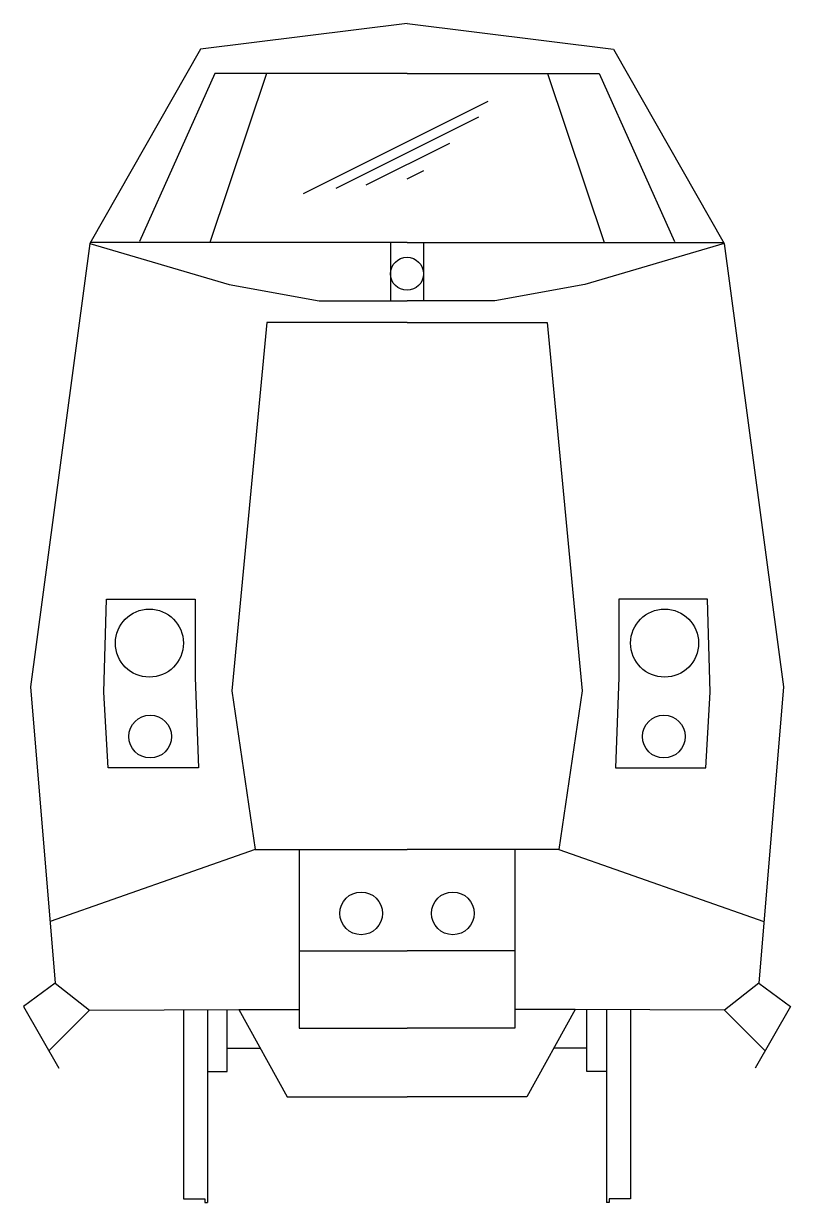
# Model space of a CAD drawing. Extents: x -1.3 to 1.3, y 0 to 4.
import ezdxf

# ---------------------------------------------------------------- set-up
doc = ezdxf.new("R2010")
doc.units = 0
doc.header["$MEASUREMENT"] = 0
doc.layers.get('0').update_dxf_attribs({"linetype": 'CONTINUOUS'})

msp = doc.modelspace()

# ---------------------------------------------------------------- linework, layer by layer
for points in [[(0, 4.0047), (-0.7018, 3.9181), (-1.0779, 3.2571), (-1.2786, 1.7515), (-1.1948, 0.7453), (-1.0781, 0.6534), (-0.5718, 0.6558), (-0.4069, 0.3584), (0, 0.3584)], [(0, 4.0047), (0.7018, 3.9181), (1.0779, 3.2571), (1.2786, 1.7515), (1.1948, 0.7453), (1.0781, 0.6534), (0.5718, 0.6558), (0.4069, 0.3584), (0, 0.3584)], [(0, 3.8353), (-0.6525, 3.8353), (-0.9082, 3.2641)], [(-0.4777, 3.8353), (-0.6695, 3.2609)], [(0, 3.8353), (0.6525, 3.8353), (0.9082, 3.2641)], [(0.4777, 3.8353), (0.6695, 3.2609)], [(-0.3521, 3.4272), (0.2759, 3.7412)], [(-0.2409, 3.4452), (0.2438, 3.6875)], [(-0.1385, 3.4564), (0.1451, 3.5982)], [(0.0011, 3.4769), (0.0577, 3.5052)], [(-1.0779, 3.2571), (-0.6038, 3.1188), (-0.2981, 3.0633), (0, 3.0633)], [(0, 3.2609), (-1.0757, 3.2609)], [(-0.056, 3.2609), (-0.056, 3.0633)], [(0, 3.2609), (1.0757, 3.2609)], [(1.0779, 3.2571), (0.6038, 3.1188), (0.2981, 3.0633), (0, 3.0633)], [(0.056, 3.2609), (0.056, 3.0633)], [(0, 2.9896), (-0.4762, 2.9896), (-0.5946, 1.7375), (-0.5159, 1.1986), (0, 1.1986)], [(0, 2.9896), (0.4762, 2.9896), (0.5946, 1.7375), (0.5159, 1.1986), (0, 1.1986)], [(-0.5159, 1.1986), (-1.2122, 0.954)], [(-0.3662, 1.1986), (-0.3662, 0.5917), (0, 0.5917)], [(0.3662, 1.1986), (0.3662, 0.5917), (0, 0.5917)], [(0.5159, 1.1986), (1.2122, 0.954)], [(-0.3662, 0.8548), (0, 0.8548)], [(0.3662, 0.8548), (0, 0.8548)], [(-1.1948, 0.7453), (-1.3026, 0.6656), (-1.1831, 0.4557)], [(1.1948, 0.7453), (1.3026, 0.6656), (1.1831, 0.4557)], [(-1.0781, 0.6534), (-1.2168, 0.5148)], [(-0.7591, 0.6549), (-0.7591, 0.0117)], [(-0.6773, 0.4443), (-0.6114, 0.4443), (-0.6114, 0.6556)], [(-0.6773, 0.6549), (-0.6773, 0)], [(-0.5718, 0.6558), (-0.3662, 0.6558)], [(0.5718, 0.6558), (0.3662, 0.6558)], [(0.6773, 0.4443), (0.6114, 0.4443), (0.6114, 0.6556)], [(0.6773, 0.6549), (0.6773, 0)], [(0.7591, 0.6549), (0.7591, 0.0117)], [(1.0781, 0.6534), (1.2168, 0.5148)], [(-0.6114, 0.5239), (-0.4987, 0.5239)], [(0.6114, 0.5239), (0.4987, 0.5239)], [(-0.7591, 0.0117), (-0.6871, 0.0117), (-0.6871, 0), (-0.6773, 0)], [(0.7591, 0.0117), (0.6871, 0.0117), (0.6871, 0), (0.6773, 0)]]:
    msp.add_lwpolyline(points)
for points in [[(-1.0211, 2.0498), (-0.7197, 2.0498), (-0.7197, 1.7835), (-0.708, 1.4763), (-1.0153, 1.4763), (-1.0297, 1.7337)], [(1.0211, 2.0498), (0.7197, 2.0498), (0.7197, 1.7835), (0.708, 1.4763), (1.0153, 1.4763), (1.0297, 1.7337)]]:
    msp.add_lwpolyline(points, close=True)
for centre, radius in [((0, 3.1547), 0.056), ((-0.8752, 1.9), 0.1156), ((0.8752, 1.9), 0.1156), ((-0.8726, 1.5825), 0.0727), ((0.8726, 1.5825), 0.0727), ((-0.1555, 0.982), 0.0725), ((0.1555, 0.982), 0.0725)]:
    msp.add_circle(centre, radius)

doc.saveas('drawing.dxf')
